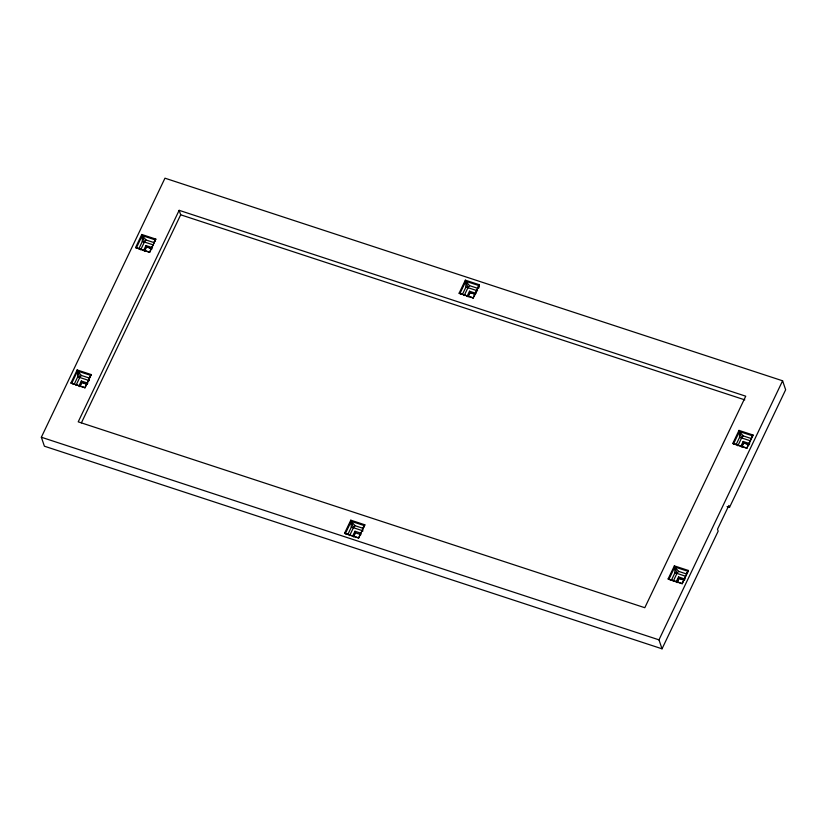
<?xml version="1.0" encoding="UTF-8"?>
<svg xmlns="http://www.w3.org/2000/svg" width="827" height="827" viewBox="0 0 827 827"><rect width="100%" height="100%" fill="white"/><g stroke="black" fill="none" stroke-linecap="round" stroke-linejoin="round"><path stroke-width="1.24" d="M478.885 287.93L479.381 284.767L465.343 280.157L459.109 293.234L473.147 297.999L479.05 285.635L465.777 281.283L465.343 280.157M91.187 374.559L84.954 387.791L70.905 383.025L77.149 369.958L91.187 374.559L84.954 387.791M155.827 239.096L149.594 252.318L135.556 247.562L141.789 234.486L155.827 239.096L149.594 252.318M350.803 520.193L351.33 527.223L347.929 534.345L345.335 533.673L344.559 533.27L350.803 520.193L364.841 524.804L358.608 538.036L346.544 534.077M688.395 570.475L682.161 583.707L668.123 578.941L674.356 565.875L688.395 570.475L682.161 583.707M753.035 435.012L746.802 448.234L732.763 443.479L738.997 430.402L753.035 435.012L746.802 448.234M729.507 507.406L728.856 505.483L717.516 529.249L718.167 531.172L662.034 648.813L44.4 446.198L41.35 437.235L164.966 178.187L782.6 380.802L785.65 389.765L729.507 507.406L727.078 506.61M76.001 385.341L79.754 377.484L77.573 371.075L81.356 375.437L89.016 377.949L90.846 375.427L77.573 371.075L77.676 376.978L74.275 384.11L71.68 383.439L77.573 371.075L77.149 369.958M140.652 249.878L144.405 242.011L142.223 235.612L146.007 239.975L153.667 242.487L155.497 239.964L142.223 235.612L142.316 241.505L138.915 248.638L136.321 247.966L142.223 235.612L141.789 234.486M78.885 386.106L81.315 381.02L87.879 383.17M143.536 250.643L145.965 245.547L152.53 247.697M79.63 386.292L81.118 383.17M144.28 250.829L146.265 246.663L151.972 248.948M79.919 386.695L81.863 382.622L81.315 381.02M144.56 251.222L146.503 247.149L145.965 245.547M179.149 210.327L78.214 421.842L644.802 607.711L745.737 396.195L179.149 210.327L180.679 214.803L81.408 422.835M345.335 533.673L351.227 521.32L364.5 525.672L362.671 528.195L355.021 525.683L351.227 521.32L353.408 527.729L349.656 535.586M464.205 295.549L467.958 287.682L465.777 281.283L465.88 287.186L462.469 294.309L459.884 293.637L465.777 281.283L469.56 285.646L477.22 288.158L479.05 285.635M352.54 536.351L354.969 531.265L360.438 533.053M467.09 296.314L469.519 291.218L476.083 293.378M353.78 535.493L354.773 533.415M468.33 295.456L469.819 292.344L474.284 293.802M353.574 536.94L355.517 532.857L354.969 531.265M468.123 296.893L470.067 292.82L469.519 291.218M358.608 538.036L364.841 524.804M473.147 297.999L479.381 284.767M673.219 581.267L676.972 573.4L674.791 566.991L678.574 571.354L686.224 573.866L688.064 571.343L674.791 566.991L674.884 572.894L671.483 580.027L668.888 579.355L674.791 566.991L674.356 565.875M737.86 445.794L741.612 437.928L739.431 431.529L743.215 435.891L750.875 438.403L752.704 435.881L739.431 431.529L739.534 437.431L736.123 444.554L733.539 443.882L739.431 431.529L738.997 430.402M676.093 582.022L678.533 576.936L685.087 579.086M740.744 446.559L743.173 441.463L749.738 443.623M676.848 582.208L678.822 578.052M742.481 444.668L743.473 442.579M677.127 582.611L679.07 578.538L678.533 576.936M741.778 447.138L743.721 443.065L743.173 441.463M662.034 648.813L658.974 639.85L782.6 380.802M142.316 241.505L144.405 242.011L146.007 239.975M77.676 376.978L79.754 377.484L81.356 375.437M465.88 287.186L467.958 287.682L469.56 285.646M351.33 527.223L353.408 527.729L355.021 525.683M739.534 437.431L741.612 437.928L743.215 435.891M674.884 572.894L676.972 573.4L678.574 571.354M467.958 287.682L477.613 290.856M475.535 294.619L469.819 292.344M459.109 293.234L473.147 297.834M180.679 214.803L744.807 399.875M144.405 242.011L152.85 244.782M741.612 437.928L750.058 440.698M147.382 247.035L150.731 248.131M744.589 442.952L749.055 444.419M743.721 443.065L749.19 444.864M135.556 247.562L149.594 252.163M732.763 443.479L746.802 448.079M79.754 377.484L89.409 380.647M676.972 573.4L685.418 576.171M82.731 382.498L87.197 383.966M679.949 578.414L684.415 579.882M81.863 382.622L87.331 384.41M679.07 578.538L684.539 580.327M70.905 383.025L84.943 387.625M668.123 578.941L682.161 583.552M353.408 527.729L363.063 530.893M355.517 532.857L360.985 534.656M344.559 533.27L358.598 537.87M41.35 437.235L658.974 639.85"/></g></svg>
